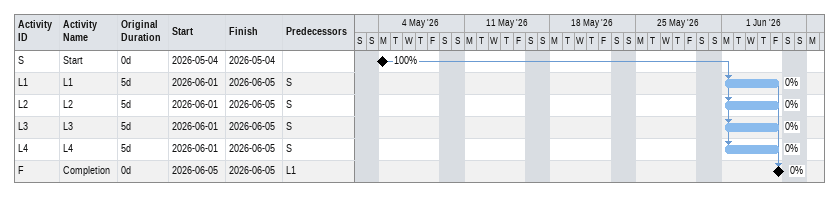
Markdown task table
| ID | Task | Original duration | Start | Finish | Predecessors | % complete |
|---|---|---|---|---|---|---|
| S | Start | 0d | 2026-05-04 | 2026-05-04 |  | 100 |
| L1 | L1 | 5d | 2026-06-01 | 2026-06-05 | S | 0 |
| L2 | L2 | 5d | 2026-06-01 | 2026-06-05 | S | 0 |
| L3 | L3 | 5d | 2026-06-01 | 2026-06-05 | S | 0 |
| L4 | L4 | 5d | 2026-06-01 | 2026-06-05 | S | 0 |
| F | Completion | 0d | 2026-06-05 | 2026-06-05 | L1 | 0 |
